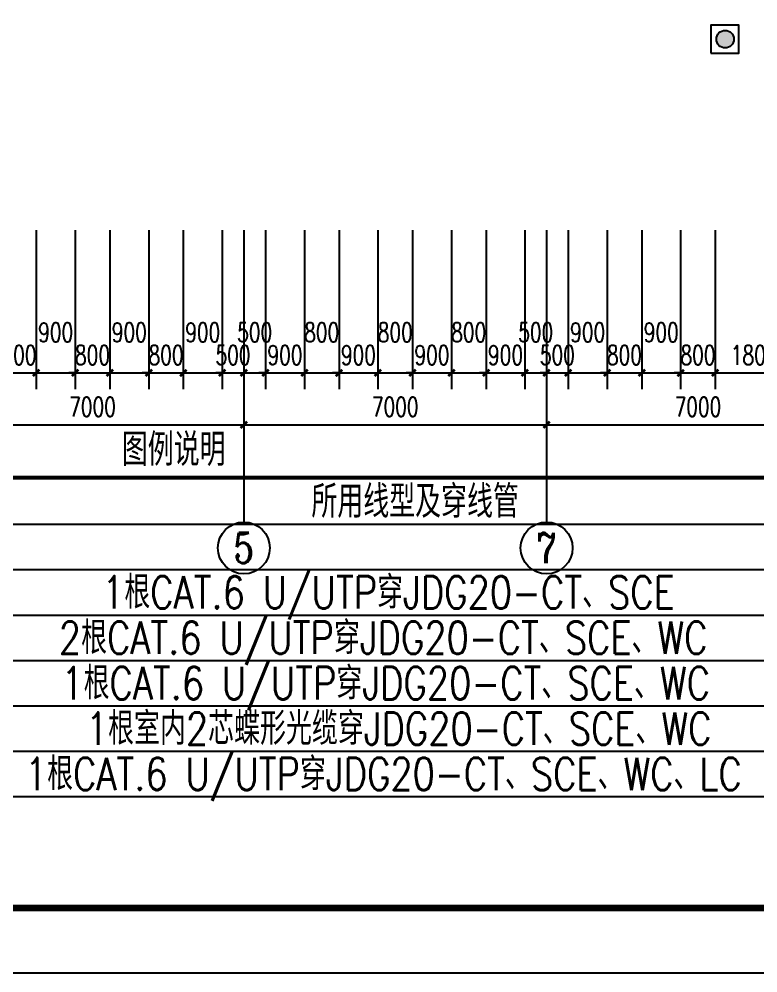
# Model space of a CAD drawing. Extents: x 1333527 to 1855755, y 1020844 to 1581249.
# Drawn here: x 1369076 to 1386161, y 1020844 to 1042906 of the extents above; entities that cross this region are included whole.
import ezdxf
from ezdxf.enums import TextEntityAlignment as Align

# ---------------------------------------------------------------- set-up
doc = ezdxf.new("R2010")
doc.units = 0
doc.header["$LTSCALE"] = 1000
doc.header["$PDSIZE"] = 5
doc.layers.add('1-建筑底图', color=8, linetype='Continuous', plot=False)
for name, color, linetype in [('AXIS_TEXT', 7, 'Continuous'), ('BTTK', 7, 'Continuous'), ('PUB_TITLE', 7, 'Continuous'), ('TEL_TAB', 7, 'Continuous'), ('防火分区', 6, 'Continuous')]:
    doc.layers.add(name, color=color, linetype=linetype)
doc.styles.add('_TCH_AXIS', font='COMPLEX', dxfattribs={"bigfont": 'GBCBIG'})
doc.styles.add('_TCH_DIM_T3', font='SIMPLEX', dxfattribs={"width": 0.705882, "bigfont": 'GBCBIG'})
doc.styles.add('_TEL_DIM', font='SIMPLEX', dxfattribs={"width": 0.8, "height": 3.5, "bigfont": 'HZTXT'})
doc.styles.add('COMPLEX', font='COMPLEX')
doc.styles.add('HZ(TK)', font='geniso.shx', dxfattribs={"width": 0.9, "bigfont": 'hztxt.shx'})
doc.dimstyles.new('_TCH_ARCH&&150', dxfattribs={"dimtxt": 446.25, "dimasz": 150, "dimexe": 375, "dimexo": 450, "dimgap": 189.375, "dimtad": 1, "dimdec": 0, "dimzin": 0, "dimdsep": 46, "dimtxsty": '_TCH_DIM_T3', "dimblk": 'ARCHTICK', "dimcen": 0.09, "dimclrt": 7, "dimazin": 2, "dimtfac": 1, "dimtdec": 0, "dimtix": 1, "dimtmove": 2, "dimatfit": 3, "dimfxl": 1, "dimtolj": 1, "dimtzin": 0, "dimarcsym": 0})

# ---------------------------------------------------------------- blocks, each defined once
blk = doc.blocks.new('vhtemplate_2020年新竖式图框_A0')
at = {"layer": 'PUB_TITLE', "color": 7}
blk.add_lwpolyline([(0, 0), (1189, 0), (1189, 841), (0, 841)], close=True, dxfattribs=at)
at = {"layer": 'PUB_TITLE', "const_width": 1}
blk.add_lwpolyline([(25, 10), (1179, 10), (1179, 831), (25, 831)], close=True, dxfattribs=at)
at = {"layer": 'BTTK', "color": 4, "style": 'HZ(TK)', "width": 0.9}
for tag, p in [('合作单位', (1144, 743.5)), ('建设单位', (1144, 209.5)), ('工程名称', (1144, 176.5)), ('子项名称', (1154, 160)), ('图纸名称', (1144, 141))]:
    blk.add_attdef(tag, text='', height=3.5, dxfattribs=at).set_placement(p, align=Align.MIDDLE_CENTER)
for tag, p in [('注册证书号', (1156.5, 309.01)), ('注册印章号', (1156.5, 301.01)), ('设计号', (1154, 193)), ('图别', (1137.75, 34)), ('图号', (1170.25, 34)), ('版本号', (1137.75, 26)), ('日期', (1170.25, 26))]:
    blk.add_attdef(tag, text='', height=3.5, dxfattribs=at).set_placement(p, align=Align.MIDDLE)
blk = doc.blocks.new('_AXISO')
blk.add_circle((0, 0), 0.5)
at = {"layer": 'AXIS_TEXT', "style": 'COMPLEX', "width": 1.041667}
blk.add_attdef('A', text='', height=0.56, dxfattribs=at).set_placement((-0.25, -0.28), (0.25, -0.28), align=Align.FIT)
blk = doc.blocks.new('A$C2CDD3BEF')
at = {"layer": '防火分区'}
h = blk.add_hatch(color=7, dxfattribs=at)
h.dxf.hatch_style = 1
edge = h.paths.add_edge_path()
edge.add_arc((460, 446), 282, 0, 360)
at = {"layer": '防火分区', "color": 7}
blk.add_lwpolyline([(0, 0), (900, 0), (900, 900), (0, 900)], close=True, dxfattribs=at)
blk.add_circle((460, 446), 282, dxfattribs=at)
blk = doc.blocks.new('_ArchTick')
at = {"color": 0, "linetype": 'ByBlock', "const_width": 0.4}
blk.add_lwpolyline([(-0.5, -0.5), (0.5, 0.5)], dxfattribs=at)
blk = doc.blocks.new('*D925')
at = {"layer": '1-建筑底图', "color": 0, "lineweight": -2, "transparency": 16777216}
for p, q in [((9200, -7654), (9200, -11329)), ((10000, -7654), (10000, -11329)), ((9200, -10954), (9050, -10954)), ((9200, -10954), (10000, -10954)), ((10000, -10954), (10150, -10954))]:
    blk.add_line(p, q, dxfattribs=at)
at = {"layer": 'Defpoints', "color": 0}
for p in [(9200, -7204), (10000, -7204), (10000, -10954)]:
    blk.add_point(p, dxfattribs=at)
at = {"layer": '1-建筑底图', "color": 0, "lineweight": -2, "transparency": 16777216, "xscale": 150, "yscale": 150, "zscale": 150}
blk.add_blockref('_ArchTick', (9200, -10954), dxfattribs=at)
at = {"layer": '1-建筑底图', "color": 0, "lineweight": -2, "transparency": 16777216, "xscale": 150, "yscale": 150, "zscale": 150, "rotation": 180}
blk.add_blockref('_ArchTick', (10000, -10954), dxfattribs=at)
at = {"layer": '1-建筑底图', "color": 7, "transparency": 16777216, "insert": (9600, -10542), "char_height": 446.2, "attachment_point": 5, "style": '_TCH_DIM_T3'}
blk.add_mtext('\\A1;800', dxfattribs=at)
blk = doc.blocks.new('*D926')
at = {"layer": '1-建筑底图', "color": 0, "lineweight": -2, "transparency": 16777216}
for p, q in [((10000, -7654), (10000, -11329)), ((10900, -7654), (10900, -11329)), ((10000, -10954), (10900, -10954))]:
    blk.add_line(p, q, dxfattribs=at)
at = {"layer": 'Defpoints', "color": 0}
for p in [(10000, -7204), (10900, -7204), (10900, -10954)]:
    blk.add_point(p, dxfattribs=at)
at = {"layer": '1-建筑底图', "color": 0, "lineweight": -2, "transparency": 16777216, "xscale": 150, "yscale": 150, "zscale": 150, "rotation": 180}
blk.add_blockref('_ArchTick', (10000, -10954), dxfattribs=at)
at = {"layer": '1-建筑底图', "color": 0, "lineweight": -2, "transparency": 16777216, "xscale": 150, "yscale": 150, "zscale": 150}
blk.add_blockref('_ArchTick', (10900, -10954), dxfattribs=at)
at = {"layer": '1-建筑底图', "color": 7, "transparency": 16777216, "insert": (10450, -10017), "char_height": 446.2, "attachment_point": 5, "style": '_TCH_DIM_T3'}
blk.add_mtext('\\A1;900', dxfattribs=at)
blk = doc.blocks.new('*D927')
at = {"layer": '1-建筑底图', "color": 0, "lineweight": -2, "transparency": 16777216}
for p, q in [((10900, -7654), (10900, -11329)), ((11700, -7654), (11700, -11329)), ((10900, -10954), (10750, -10954)), ((10900, -10954), (11700, -10954)), ((11700, -10954), (11850, -10954))]:
    blk.add_line(p, q, dxfattribs=at)
at = {"layer": 'Defpoints', "color": 0}
for p in [(10900, -7204), (11700, -7204), (11700, -10954)]:
    blk.add_point(p, dxfattribs=at)
at = {"layer": '1-建筑底图', "color": 0, "lineweight": -2, "transparency": 16777216, "xscale": 150, "yscale": 150, "zscale": 150}
blk.add_blockref('_ArchTick', (10900, -10954), dxfattribs=at)
at = {"layer": '1-建筑底图', "color": 0, "lineweight": -2, "transparency": 16777216, "xscale": 150, "yscale": 150, "zscale": 150, "rotation": 180}
blk.add_blockref('_ArchTick', (11700, -10954), dxfattribs=at)
at = {"layer": '1-建筑底图', "color": 7, "transparency": 16777216, "insert": (11300, -10542), "char_height": 446.2, "attachment_point": 5, "style": '_TCH_DIM_T3'}
blk.add_mtext('\\A1;800', dxfattribs=at)
blk = doc.blocks.new('*D928')
at = {"layer": '1-建筑底图', "color": 0, "lineweight": -2, "transparency": 16777216}
for p, q in [((11700, -7654), (11700, -11329)), ((12600, -7654), (12600, -11329)), ((11700, -10954), (12600, -10954))]:
    blk.add_line(p, q, dxfattribs=at)
at = {"layer": 'Defpoints', "color": 0}
for p in [(11700, -7204), (12600, -7204), (12600, -10954)]:
    blk.add_point(p, dxfattribs=at)
at = {"layer": '1-建筑底图', "color": 0, "lineweight": -2, "transparency": 16777216, "xscale": 150, "yscale": 150, "zscale": 150, "rotation": 180}
blk.add_blockref('_ArchTick', (11700, -10954), dxfattribs=at)
at = {"layer": '1-建筑底图', "color": 0, "lineweight": -2, "transparency": 16777216, "xscale": 150, "yscale": 150, "zscale": 150}
blk.add_blockref('_ArchTick', (12600, -10954), dxfattribs=at)
at = {"layer": '1-建筑底图', "color": 7, "transparency": 16777216, "insert": (12150, -10017), "char_height": 446.2, "attachment_point": 5, "style": '_TCH_DIM_T3'}
blk.add_mtext('\\A1;900', dxfattribs=at)
blk = doc.blocks.new('*D929')
at = {"layer": '1-建筑底图', "color": 0, "lineweight": -2, "transparency": 16777216}
for p, q in [((12600, -7654), (12600, -11329)), ((13400, -7654), (13400, -11329)), ((12600, -10954), (12450, -10954)), ((12600, -10954), (13400, -10954)), ((13400, -10954), (13550, -10954))]:
    blk.add_line(p, q, dxfattribs=at)
at = {"layer": 'Defpoints', "color": 0}
for p in [(12600, -7204), (13400, -7204), (13400, -10954)]:
    blk.add_point(p, dxfattribs=at)
at = {"layer": '1-建筑底图', "color": 0, "lineweight": -2, "transparency": 16777216, "xscale": 150, "yscale": 150, "zscale": 150}
blk.add_blockref('_ArchTick', (12600, -10954), dxfattribs=at)
at = {"layer": '1-建筑底图', "color": 0, "lineweight": -2, "transparency": 16777216, "xscale": 150, "yscale": 150, "zscale": 150, "rotation": 180}
blk.add_blockref('_ArchTick', (13400, -10954), dxfattribs=at)
at = {"layer": '1-建筑底图', "color": 7, "transparency": 16777216, "insert": (13000, -10542), "char_height": 446.2, "attachment_point": 5, "style": '_TCH_DIM_T3'}
blk.add_mtext('\\A1;800', dxfattribs=at)
blk = doc.blocks.new('*D930')
at = {"layer": '1-建筑底图', "color": 0, "lineweight": -2, "transparency": 16777216}
for p, q in [((13400, -7654), (13400, -11329)), ((14300, -7654), (14300, -11329)), ((13400, -10954), (14300, -10954))]:
    blk.add_line(p, q, dxfattribs=at)
at = {"layer": 'Defpoints', "color": 0}
for p in [(13400, -7204), (14300, -7204), (14300, -10954)]:
    blk.add_point(p, dxfattribs=at)
at = {"layer": '1-建筑底图', "color": 0, "lineweight": -2, "transparency": 16777216, "xscale": 150, "yscale": 150, "zscale": 150, "rotation": 180}
blk.add_blockref('_ArchTick', (13400, -10954), dxfattribs=at)
at = {"layer": '1-建筑底图', "color": 0, "lineweight": -2, "transparency": 16777216, "xscale": 150, "yscale": 150, "zscale": 150}
blk.add_blockref('_ArchTick', (14300, -10954), dxfattribs=at)
at = {"layer": '1-建筑底图', "color": 7, "transparency": 16777216, "insert": (13850, -10017), "char_height": 446.2, "attachment_point": 5, "style": '_TCH_DIM_T3'}
blk.add_mtext('\\A1;900', dxfattribs=at)
blk = doc.blocks.new('*D931')
at = {"layer": '1-建筑底图', "color": 0, "lineweight": -2, "transparency": 16777216}
for p, q in [((14300, -7654), (14300, -11329)), ((14800, -7654), (14800, -11329)), ((14300, -10954), (14150, -10954)), ((14300, -10954), (14800, -10954)), ((14800, -10954), (14950, -10954))]:
    blk.add_line(p, q, dxfattribs=at)
at = {"layer": 'Defpoints', "color": 0}
for p in [(14300, -7204), (14800, -7204), (14800, -10954)]:
    blk.add_point(p, dxfattribs=at)
at = {"layer": '1-建筑底图', "color": 0, "lineweight": -2, "transparency": 16777216, "xscale": 150, "yscale": 150, "zscale": 150}
blk.add_blockref('_ArchTick', (14300, -10954), dxfattribs=at)
at = {"layer": '1-建筑底图', "color": 0, "lineweight": -2, "transparency": 16777216, "xscale": 150, "yscale": 150, "zscale": 150, "rotation": 180}
blk.add_blockref('_ArchTick', (14800, -10954), dxfattribs=at)
at = {"layer": '1-建筑底图', "color": 7, "transparency": 16777216, "insert": (14550, -10542), "char_height": 446.2, "attachment_point": 5, "style": '_TCH_DIM_T3'}
blk.add_mtext('\\A1;500', dxfattribs=at)
blk = doc.blocks.new('*D932')
at = {"layer": '1-建筑底图', "color": 0, "lineweight": -2, "transparency": 16777216}
for p, q in [((14800, -7654), (14800, -11329)), ((15300, -7654), (15300, -11329)), ((14800, -10954), (15300, -10954))]:
    blk.add_line(p, q, dxfattribs=at)
at = {"layer": 'Defpoints', "color": 0}
for p in [(14800, -7204), (15300, -7204), (15300, -10954)]:
    blk.add_point(p, dxfattribs=at)
at = {"layer": '1-建筑底图', "color": 0, "lineweight": -2, "transparency": 16777216, "xscale": 150, "yscale": 150, "zscale": 150, "rotation": 180}
blk.add_blockref('_ArchTick', (14800, -10954), dxfattribs=at)
at = {"layer": '1-建筑底图', "color": 0, "lineweight": -2, "transparency": 16777216, "xscale": 150, "yscale": 150, "zscale": 150}
blk.add_blockref('_ArchTick', (15300, -10954), dxfattribs=at)
at = {"layer": '1-建筑底图', "color": 7, "transparency": 16777216, "insert": (15050, -10017), "char_height": 446.2, "attachment_point": 5, "style": '_TCH_DIM_T3'}
blk.add_mtext('\\A1;500', dxfattribs=at)
blk = doc.blocks.new('*D933')
at = {"layer": '1-建筑底图', "color": 0, "lineweight": -2, "transparency": 16777216}
for p, q in [((15300, -7654), (15300, -11329)), ((16200, -7654), (16200, -11329)), ((15300, -10954), (15150, -10954)), ((15300, -10954), (16200, -10954)), ((16200, -10954), (16350, -10954))]:
    blk.add_line(p, q, dxfattribs=at)
at = {"layer": 'Defpoints', "color": 0}
for p in [(15300, -7204), (16200, -7204), (16200, -10954)]:
    blk.add_point(p, dxfattribs=at)
at = {"layer": '1-建筑底图', "color": 0, "lineweight": -2, "transparency": 16777216, "xscale": 150, "yscale": 150, "zscale": 150}
blk.add_blockref('_ArchTick', (15300, -10954), dxfattribs=at)
at = {"layer": '1-建筑底图', "color": 0, "lineweight": -2, "transparency": 16777216, "xscale": 150, "yscale": 150, "zscale": 150, "rotation": 180}
blk.add_blockref('_ArchTick', (16200, -10954), dxfattribs=at)
at = {"layer": '1-建筑底图', "color": 7, "transparency": 16777216, "insert": (15750, -10542), "char_height": 446.2, "attachment_point": 5, "style": '_TCH_DIM_T3'}
blk.add_mtext('\\A1;900', dxfattribs=at)
blk = doc.blocks.new('*D934')
at = {"layer": '1-建筑底图', "color": 0, "lineweight": -2, "transparency": 16777216}
for p, q in [((16200, -7654), (16200, -11329)), ((17000, -7654), (17000, -11329)), ((16200, -10954), (17000, -10954))]:
    blk.add_line(p, q, dxfattribs=at)
at = {"layer": 'Defpoints', "color": 0}
for p in [(16200, -7204), (17000, -7204), (17000, -10954)]:
    blk.add_point(p, dxfattribs=at)
at = {"layer": '1-建筑底图', "color": 0, "lineweight": -2, "transparency": 16777216, "xscale": 150, "yscale": 150, "zscale": 150, "rotation": 180}
blk.add_blockref('_ArchTick', (16200, -10954), dxfattribs=at)
at = {"layer": '1-建筑底图', "color": 0, "lineweight": -2, "transparency": 16777216, "xscale": 150, "yscale": 150, "zscale": 150}
blk.add_blockref('_ArchTick', (17000, -10954), dxfattribs=at)
at = {"layer": '1-建筑底图', "color": 7, "transparency": 16777216, "insert": (16600, -10017), "char_height": 446.2, "attachment_point": 5, "style": '_TCH_DIM_T3'}
blk.add_mtext('\\A1;800', dxfattribs=at)
blk = doc.blocks.new('*D935')
at = {"layer": '1-建筑底图', "color": 0, "lineweight": -2, "transparency": 16777216}
for p, q in [((17000, -7654), (17000, -11329)), ((17900, -7654), (17900, -11329)), ((17000, -10954), (16850, -10954)), ((17000, -10954), (17900, -10954)), ((17900, -10954), (18050, -10954))]:
    blk.add_line(p, q, dxfattribs=at)
at = {"layer": 'Defpoints', "color": 0}
for p in [(17000, -7204), (17900, -7204), (17900, -10954)]:
    blk.add_point(p, dxfattribs=at)
at = {"layer": '1-建筑底图', "color": 0, "lineweight": -2, "transparency": 16777216, "xscale": 150, "yscale": 150, "zscale": 150}
blk.add_blockref('_ArchTick', (17000, -10954), dxfattribs=at)
at = {"layer": '1-建筑底图', "color": 0, "lineweight": -2, "transparency": 16777216, "xscale": 150, "yscale": 150, "zscale": 150, "rotation": 180}
blk.add_blockref('_ArchTick', (17900, -10954), dxfattribs=at)
at = {"layer": '1-建筑底图', "color": 7, "transparency": 16777216, "insert": (17450, -10542), "char_height": 446.2, "attachment_point": 5, "style": '_TCH_DIM_T3'}
blk.add_mtext('\\A1;900', dxfattribs=at)
blk = doc.blocks.new('*D936')
at = {"layer": '1-建筑底图', "color": 0, "lineweight": -2, "transparency": 16777216}
for p, q in [((17900, -7654), (17900, -11329)), ((18700, -7654), (18700, -11329)), ((17900, -10954), (18700, -10954))]:
    blk.add_line(p, q, dxfattribs=at)
at = {"layer": 'Defpoints', "color": 0}
for p in [(17900, -7204), (18700, -7204), (18700, -10954)]:
    blk.add_point(p, dxfattribs=at)
at = {"layer": '1-建筑底图', "color": 0, "lineweight": -2, "transparency": 16777216, "xscale": 150, "yscale": 150, "zscale": 150, "rotation": 180}
blk.add_blockref('_ArchTick', (17900, -10954), dxfattribs=at)
at = {"layer": '1-建筑底图', "color": 0, "lineweight": -2, "transparency": 16777216, "xscale": 150, "yscale": 150, "zscale": 150}
blk.add_blockref('_ArchTick', (18700, -10954), dxfattribs=at)
at = {"layer": '1-建筑底图', "color": 7, "transparency": 16777216, "insert": (18300, -10017), "char_height": 446.2, "attachment_point": 5, "style": '_TCH_DIM_T3'}
blk.add_mtext('\\A1;800', dxfattribs=at)
blk = doc.blocks.new('*D937')
at = {"layer": '1-建筑底图', "color": 0, "lineweight": -2, "transparency": 16777216}
for p, q in [((18700, -7654), (18700, -11329)), ((19600, -7654), (19600, -11329)), ((18700, -10954), (18550, -10954)), ((18700, -10954), (19600, -10954)), ((19600, -10954), (19750, -10954))]:
    blk.add_line(p, q, dxfattribs=at)
at = {"layer": 'Defpoints', "color": 0}
for p in [(18700, -7204), (19600, -7204), (19600, -10954)]:
    blk.add_point(p, dxfattribs=at)
at = {"layer": '1-建筑底图', "color": 0, "lineweight": -2, "transparency": 16777216, "xscale": 150, "yscale": 150, "zscale": 150}
blk.add_blockref('_ArchTick', (18700, -10954), dxfattribs=at)
at = {"layer": '1-建筑底图', "color": 0, "lineweight": -2, "transparency": 16777216, "xscale": 150, "yscale": 150, "zscale": 150, "rotation": 180}
blk.add_blockref('_ArchTick', (19600, -10954), dxfattribs=at)
at = {"layer": '1-建筑底图', "color": 7, "transparency": 16777216, "insert": (19150, -10542), "char_height": 446.2, "attachment_point": 5, "style": '_TCH_DIM_T3'}
blk.add_mtext('\\A1;900', dxfattribs=at)
blk = doc.blocks.new('*D938')
at = {"layer": '1-建筑底图', "color": 0, "lineweight": -2, "transparency": 16777216}
for p, q in [((19600, -7654), (19600, -11329)), ((20400, -7654), (20400, -11329)), ((19600, -10954), (20400, -10954))]:
    blk.add_line(p, q, dxfattribs=at)
at = {"layer": 'Defpoints', "color": 0}
for p in [(19600, -7204), (20400, -7204), (20400, -10954)]:
    blk.add_point(p, dxfattribs=at)
at = {"layer": '1-建筑底图', "color": 0, "lineweight": -2, "transparency": 16777216, "xscale": 150, "yscale": 150, "zscale": 150, "rotation": 180}
blk.add_blockref('_ArchTick', (19600, -10954), dxfattribs=at)
at = {"layer": '1-建筑底图', "color": 0, "lineweight": -2, "transparency": 16777216, "xscale": 150, "yscale": 150, "zscale": 150}
blk.add_blockref('_ArchTick', (20400, -10954), dxfattribs=at)
at = {"layer": '1-建筑底图', "color": 7, "transparency": 16777216, "insert": (20000, -10017), "char_height": 446.2, "attachment_point": 5, "style": '_TCH_DIM_T3'}
blk.add_mtext('\\A1;800', dxfattribs=at)
blk = doc.blocks.new('*D939')
at = {"layer": '1-建筑底图', "color": 0, "lineweight": -2, "transparency": 16777216}
for p, q in [((20400, -7654), (20400, -11329)), ((21300, -7654), (21300, -11329)), ((20400, -10954), (20250, -10954)), ((20400, -10954), (21300, -10954)), ((21300, -10954), (21450, -10954))]:
    blk.add_line(p, q, dxfattribs=at)
at = {"layer": 'Defpoints', "color": 0}
for p in [(20400, -7204), (21300, -7204), (21300, -10954)]:
    blk.add_point(p, dxfattribs=at)
at = {"layer": '1-建筑底图', "color": 0, "lineweight": -2, "transparency": 16777216, "xscale": 150, "yscale": 150, "zscale": 150}
blk.add_blockref('_ArchTick', (20400, -10954), dxfattribs=at)
at = {"layer": '1-建筑底图', "color": 0, "lineweight": -2, "transparency": 16777216, "xscale": 150, "yscale": 150, "zscale": 150, "rotation": 180}
blk.add_blockref('_ArchTick', (21300, -10954), dxfattribs=at)
at = {"layer": '1-建筑底图', "color": 7, "transparency": 16777216, "insert": (20850, -10542), "char_height": 446.2, "attachment_point": 5, "style": '_TCH_DIM_T3'}
blk.add_mtext('\\A1;900', dxfattribs=at)
blk = doc.blocks.new('*D940')
at = {"layer": '1-建筑底图', "color": 0, "lineweight": -2, "transparency": 16777216}
for p, q in [((21300, -7654), (21300, -11329)), ((21800, -7654), (21800, -11329)), ((21300, -10954), (21800, -10954))]:
    blk.add_line(p, q, dxfattribs=at)
at = {"layer": 'Defpoints', "color": 0}
for p in [(21300, -7204), (21800, -7204), (21800, -10954)]:
    blk.add_point(p, dxfattribs=at)
at = {"layer": '1-建筑底图', "color": 0, "lineweight": -2, "transparency": 16777216, "xscale": 150, "yscale": 150, "zscale": 150, "rotation": 180}
blk.add_blockref('_ArchTick', (21300, -10954), dxfattribs=at)
at = {"layer": '1-建筑底图', "color": 0, "lineweight": -2, "transparency": 16777216, "xscale": 150, "yscale": 150, "zscale": 150}
blk.add_blockref('_ArchTick', (21800, -10954), dxfattribs=at)
at = {"layer": '1-建筑底图', "color": 7, "transparency": 16777216, "insert": (21550, -10017), "char_height": 446.2, "attachment_point": 5, "style": '_TCH_DIM_T3'}
blk.add_mtext('\\A1;500', dxfattribs=at)
blk = doc.blocks.new('*D941')
at = {"layer": '1-建筑底图', "color": 0, "lineweight": -2, "transparency": 16777216}
for p, q in [((21800, -7654), (21800, -11329)), ((22300, -7654), (22300, -11329)), ((21800, -10954), (21650, -10954)), ((21800, -10954), (22300, -10954)), ((22300, -10954), (22450, -10954))]:
    blk.add_line(p, q, dxfattribs=at)
at = {"layer": 'Defpoints', "color": 0}
for p in [(21800, -7204), (22300, -7204), (22300, -10954)]:
    blk.add_point(p, dxfattribs=at)
at = {"layer": '1-建筑底图', "color": 0, "lineweight": -2, "transparency": 16777216, "xscale": 150, "yscale": 150, "zscale": 150}
blk.add_blockref('_ArchTick', (21800, -10954), dxfattribs=at)
at = {"layer": '1-建筑底图', "color": 0, "lineweight": -2, "transparency": 16777216, "xscale": 150, "yscale": 150, "zscale": 150, "rotation": 180}
blk.add_blockref('_ArchTick', (22300, -10954), dxfattribs=at)
at = {"layer": '1-建筑底图', "color": 7, "transparency": 16777216, "insert": (22050, -10542), "char_height": 446.2, "attachment_point": 5, "style": '_TCH_DIM_T3'}
blk.add_mtext('\\A1;500', dxfattribs=at)
blk = doc.blocks.new('*D942')
at = {"layer": '1-建筑底图', "color": 0, "lineweight": -2, "transparency": 16777216}
for p, q in [((22300, -7654), (22300, -11329)), ((23200, -7654), (23200, -11329)), ((22300, -10954), (23200, -10954))]:
    blk.add_line(p, q, dxfattribs=at)
at = {"layer": 'Defpoints', "color": 0}
for p in [(22300, -7204), (23200, -7204), (23200, -10954)]:
    blk.add_point(p, dxfattribs=at)
at = {"layer": '1-建筑底图', "color": 0, "lineweight": -2, "transparency": 16777216, "xscale": 150, "yscale": 150, "zscale": 150, "rotation": 180}
blk.add_blockref('_ArchTick', (22300, -10954), dxfattribs=at)
at = {"layer": '1-建筑底图', "color": 0, "lineweight": -2, "transparency": 16777216, "xscale": 150, "yscale": 150, "zscale": 150}
blk.add_blockref('_ArchTick', (23200, -10954), dxfattribs=at)
at = {"layer": '1-建筑底图', "color": 7, "transparency": 16777216, "insert": (22750, -10017), "char_height": 446.2, "attachment_point": 5, "style": '_TCH_DIM_T3'}
blk.add_mtext('\\A1;900', dxfattribs=at)
blk = doc.blocks.new('*D943')
at = {"layer": '1-建筑底图', "color": 0, "lineweight": -2, "transparency": 16777216}
for p, q in [((23200, -7654), (23200, -11329)), ((24000, -7654), (24000, -11329)), ((23200, -10954), (23050, -10954)), ((23200, -10954), (24000, -10954)), ((24000, -10954), (24150, -10954))]:
    blk.add_line(p, q, dxfattribs=at)
at = {"layer": 'Defpoints', "color": 0}
for p in [(23200, -7204), (24000, -7204), (24000, -10954)]:
    blk.add_point(p, dxfattribs=at)
at = {"layer": '1-建筑底图', "color": 0, "lineweight": -2, "transparency": 16777216, "xscale": 150, "yscale": 150, "zscale": 150}
blk.add_blockref('_ArchTick', (23200, -10954), dxfattribs=at)
at = {"layer": '1-建筑底图', "color": 0, "lineweight": -2, "transparency": 16777216, "xscale": 150, "yscale": 150, "zscale": 150, "rotation": 180}
blk.add_blockref('_ArchTick', (24000, -10954), dxfattribs=at)
at = {"layer": '1-建筑底图', "color": 7, "transparency": 16777216, "insert": (23600, -10542), "char_height": 446.2, "attachment_point": 5, "style": '_TCH_DIM_T3'}
blk.add_mtext('\\A1;800', dxfattribs=at)
blk = doc.blocks.new('*D944')
at = {"layer": '1-建筑底图', "color": 0, "lineweight": -2, "transparency": 16777216}
for p, q in [((24000, -7654), (24000, -11329)), ((24900, -7654), (24900, -11329)), ((24000, -10954), (24900, -10954))]:
    blk.add_line(p, q, dxfattribs=at)
at = {"layer": 'Defpoints', "color": 0}
for p in [(24000, -7204), (24900, -7204), (24900, -10954)]:
    blk.add_point(p, dxfattribs=at)
at = {"layer": '1-建筑底图', "color": 0, "lineweight": -2, "transparency": 16777216, "xscale": 150, "yscale": 150, "zscale": 150, "rotation": 180}
blk.add_blockref('_ArchTick', (24000, -10954), dxfattribs=at)
at = {"layer": '1-建筑底图', "color": 0, "lineweight": -2, "transparency": 16777216, "xscale": 150, "yscale": 150, "zscale": 150}
blk.add_blockref('_ArchTick', (24900, -10954), dxfattribs=at)
at = {"layer": '1-建筑底图', "color": 7, "transparency": 16777216, "insert": (24450, -10017), "char_height": 446.2, "attachment_point": 5, "style": '_TCH_DIM_T3'}
blk.add_mtext('\\A1;900', dxfattribs=at)
blk = doc.blocks.new('*D945')
at = {"layer": '1-建筑底图', "color": 0, "lineweight": -2, "transparency": 16777216}
for p, q in [((24900, -7654), (24900, -11329)), ((25700, -7654), (25700, -11329)), ((24900, -10954), (24750, -10954)), ((24900, -10954), (25700, -10954)), ((25700, -10954), (25850, -10954))]:
    blk.add_line(p, q, dxfattribs=at)
at = {"layer": 'Defpoints', "color": 0}
for p in [(24900, -7204), (25700, -7204), (25700, -10954)]:
    blk.add_point(p, dxfattribs=at)
at = {"layer": '1-建筑底图', "color": 0, "lineweight": -2, "transparency": 16777216, "xscale": 150, "yscale": 150, "zscale": 150}
blk.add_blockref('_ArchTick', (24900, -10954), dxfattribs=at)
at = {"layer": '1-建筑底图', "color": 0, "lineweight": -2, "transparency": 16777216, "xscale": 150, "yscale": 150, "zscale": 150, "rotation": 180}
blk.add_blockref('_ArchTick', (25700, -10954), dxfattribs=at)
at = {"layer": '1-建筑底图', "color": 7, "transparency": 16777216, "insert": (25300, -10542), "char_height": 446.2, "attachment_point": 5, "style": '_TCH_DIM_T3'}
blk.add_mtext('\\A1;800', dxfattribs=at)
blk = doc.blocks.new('*D946')
at = {"layer": '1-建筑底图', "color": 0, "lineweight": -2, "transparency": 16777216}
for p, q in [((25700, -7654), (25700, -11329)), ((27500, -7654), (27500, -11329)), ((25700, -10954), (27500, -10954))]:
    blk.add_line(p, q, dxfattribs=at)
at = {"layer": 'Defpoints', "color": 0}
for p in [(25700, -7204), (27500, -7204), (27500, -10954)]:
    blk.add_point(p, dxfattribs=at)
at = {"layer": '1-建筑底图', "color": 0, "lineweight": -2, "transparency": 16777216, "xscale": 150, "yscale": 150, "zscale": 150, "rotation": 180}
blk.add_blockref('_ArchTick', (25700, -10954), dxfattribs=at)
at = {"layer": '1-建筑底图', "color": 0, "lineweight": -2, "transparency": 16777216, "xscale": 150, "yscale": 150, "zscale": 150}
blk.add_blockref('_ArchTick', (27500, -10954), dxfattribs=at)
at = {"layer": '1-建筑底图', "color": 7, "transparency": 16777216, "insert": (26600, -10542), "char_height": 446.2, "attachment_point": 5, "style": '_TCH_DIM_T3'}
blk.add_mtext('\\A1;1800', dxfattribs=at)
blk = doc.blocks.new('*D572')
at = {"layer": '1-建筑底图', "color": 0, "lineweight": -2, "transparency": 16777216}
for p, q in [((-100, -8854), (-100, -13729)), ((111100, -8854), (111100, -13729)), ((-100, -13354), (111100, -13354))]:
    blk.add_line(p, q, dxfattribs=at)
at = {"layer": 'Defpoints', "color": 0}
for p in [(-100, -8404), (111100, -8404), (111100, -13354)]:
    blk.add_point(p, dxfattribs=at)
at = {"layer": '1-建筑底图', "color": 0, "lineweight": -2, "transparency": 16777216, "xscale": 150, "yscale": 150, "zscale": 150, "rotation": 180}
blk.add_blockref('_ArchTick', (-100, -13354), dxfattribs=at)
at = {"layer": '1-建筑底图', "color": 0, "lineweight": -2, "transparency": 16777216, "xscale": 150, "yscale": 150, "zscale": 150}
blk.add_blockref('_ArchTick', (111100, -13354), dxfattribs=at)
at = {"layer": '1-建筑底图', "color": 7, "transparency": 16777216, "insert": (55500, -12942), "char_height": 446.2, "attachment_point": 5, "style": '_TCH_DIM_T3'}
blk.add_mtext('\\A1;111200', dxfattribs=at)
blk = doc.blocks.new('*D623')
at = {"layer": '1-建筑底图', "color": 0, "lineweight": -2, "transparency": 16777216}
for p, q in [((7800, -8854), (7800, -12529)), ((14800, -8854), (14800, -12529)), ((7800, -12154), (14800, -12154))]:
    blk.add_line(p, q, dxfattribs=at)
at = {"layer": 'Defpoints', "color": 0}
for p in [(7800, -8404), (14800, -8404), (14800, -12154)]:
    blk.add_point(p, dxfattribs=at)
at = {"layer": '1-建筑底图', "color": 0, "lineweight": -2, "transparency": 16777216, "xscale": 150, "yscale": 150, "zscale": 150, "rotation": 180}
blk.add_blockref('_ArchTick', (7800, -12154), dxfattribs=at)
at = {"layer": '1-建筑底图', "color": 0, "lineweight": -2, "transparency": 16777216, "xscale": 150, "yscale": 150, "zscale": 150}
blk.add_blockref('_ArchTick', (14800, -12154), dxfattribs=at)
at = {"layer": '1-建筑底图', "color": 7, "transparency": 16777216, "insert": (11300, -11742), "char_height": 446.2, "attachment_point": 5, "style": '_TCH_DIM_T3'}
blk.add_mtext('\\A1;7000', dxfattribs=at)
blk = doc.blocks.new('*D624')
at = {"layer": '1-建筑底图', "color": 0, "lineweight": -2, "transparency": 16777216}
for p, q in [((14800, -8854), (14800, -12529)), ((21800, -8854), (21800, -12529)), ((14800, -12154), (21800, -12154))]:
    blk.add_line(p, q, dxfattribs=at)
at = {"layer": 'Defpoints', "color": 0}
for p in [(14800, -8404), (21800, -8404), (21800, -12154)]:
    blk.add_point(p, dxfattribs=at)
at = {"layer": '1-建筑底图', "color": 0, "lineweight": -2, "transparency": 16777216, "xscale": 150, "yscale": 150, "zscale": 150, "rotation": 180}
blk.add_blockref('_ArchTick', (14800, -12154), dxfattribs=at)
at = {"layer": '1-建筑底图', "color": 0, "lineweight": -2, "transparency": 16777216, "xscale": 150, "yscale": 150, "zscale": 150}
blk.add_blockref('_ArchTick', (21800, -12154), dxfattribs=at)
at = {"layer": '1-建筑底图', "color": 7, "transparency": 16777216, "insert": (18300, -11742), "char_height": 446.2, "attachment_point": 5, "style": '_TCH_DIM_T3'}
blk.add_mtext('\\A1;7000', dxfattribs=at)
blk = doc.blocks.new('*D625')
at = {"layer": '1-建筑底图', "color": 0, "lineweight": -2, "transparency": 16777216}
for p, q in [((21800, -8854), (21800, -12529)), ((28800, -8854), (28800, -12529)), ((21800, -12154), (28800, -12154))]:
    blk.add_line(p, q, dxfattribs=at)
at = {"layer": 'Defpoints', "color": 0}
for p in [(21800, -8404), (28800, -8404), (28800, -12154)]:
    blk.add_point(p, dxfattribs=at)
at = {"layer": '1-建筑底图', "color": 0, "lineweight": -2, "transparency": 16777216, "xscale": 150, "yscale": 150, "zscale": 150, "rotation": 180}
blk.add_blockref('_ArchTick', (21800, -12154), dxfattribs=at)
at = {"layer": '1-建筑底图', "color": 0, "lineweight": -2, "transparency": 16777216, "xscale": 150, "yscale": 150, "zscale": 150}
blk.add_blockref('_ArchTick', (28800, -12154), dxfattribs=at)
at = {"layer": '1-建筑底图', "color": 7, "transparency": 16777216, "insert": (25300, -11742), "char_height": 446.2, "attachment_point": 5, "style": '_TCH_DIM_T3'}
blk.add_mtext('\\A1;7000', dxfattribs=at)
blk = doc.blocks.new('1-二层建筑底图')
at = {"layer": '1-建筑底图', "color": 8}
for p, q in [((14800, -8404.1), (14800, -14404.1)), ((21800, -8404.1), (21800, -14404.1))]:
    blk.add_line(p, q, dxfattribs=at)
at = {"layer": '1-建筑底图', "color": 8, "xscale": 0.7200000000000001, "yscale": 0.7200000000000001, "zscale": 0.7200000000000001}
blk.add_blockref('A$C2CDD3BEF', (25597, -3556.3), dxfattribs=at)
at = {"layer": '1-建筑底图', "color": 8}
ref = blk.add_blockref('_AXISO', (14800, -15004.1), dxfattribs=dict(at, xscale=1200, yscale=1200, zscale=1200))
ref.add_attrib('A', '5', dxfattribs={"layer": 'AXIS_TEXT', "height": 698.9, "style": '_TCH_AXIS'}).set_placement((14567, -15353.6), (15033, -15353.6), align=Align.FIT)
ref = blk.add_blockref('_AXISO', (21800, -15004.1), dxfattribs=dict(at, xscale=1200, yscale=1200, zscale=1200))
ref.add_attrib('A', '7', dxfattribs={"layer": 'AXIS_TEXT', "height": 698.9, "style": '_TCH_AXIS'}).set_placement((21567, -15353.6), (22033, -15353.6), align=Align.FIT)
for p1, p2, distance, picture, middle in [((9200, -7204.1), (10000, -7204.1), -3750, '*D925', (9600, -10541.6)), ((10900, -7204.1), (11700, -7204.1), -3750, '*D927', (11300, -10541.6)), ((12600, -7204.1), (13400, -7204.1), -3750, '*D929', (13000, -10541.6)), ((14300, -7204.1), (14800, -7204.1), -3750, '*D931', (14550, -10541.6)), ((15300, -7204.1), (16200, -7204.1), -3750, '*D933', (15750, -10541.6)), ((17000, -7204.1), (17900, -7204.1), -3750, '*D935', (17450, -10541.6)), ((18700, -7204.1), (19600, -7204.1), -3750, '*D937', (19150, -10541.6)), ((20400, -7204.1), (21300, -7204.1), -3750, '*D939', (20850, -10541.6)), ((21800, -7204.1), (22300, -7204.1), -3750, '*D941', (22050, -10541.6)), ((23200, -7204.1), (24000, -7204.1), -3750, '*D943', (23600, -10541.6)), ((24900, -7204.1), (25700, -7204.1), -3750, '*D945', (25300, -10541.6)), ((25700, -7204.1), (27500, -7204.1), -3750, '*D946', (26600, -10541.6)), ((-100, -8404.1), (111100, -8404.1), -4950, '*D572', (55500, -12941.6)), ((7800, -8404.1), (14800, -8404.1), -3750, '*D623', (11300, -11741.6)), ((14800, -8404.1), (21800, -8404.1), -3750, '*D624', (18300, -11741.6)), ((21800, -8404.1), (28800, -8404.1), -3750, '*D625', (25300, -11741.6))]:
    dim = blk.add_aligned_dim(p1=p1, p2=p2, distance=distance, dimstyle='_TCH_ARCH&&150', dxfattribs=at)
    dim.commit()
    dim.dimension.update_dxf_attribs({"geometry": picture, "text_midpoint": middle})
for base, p1, p2, picture, middle in [((10900, -10954.1), (10000, -7204.1), (10900, -7204.1), '*D926', (10450, -10016.6)), ((12600, -10954.1), (11700, -7204.1), (12600, -7204.1), '*D928', (12150, -10016.6)), ((14300, -10954.1), (13400, -7204.1), (14300, -7204.1), '*D930', (13850, -10016.6)), ((15300, -10954.1), (14800, -7204.1), (15300, -7204.1), '*D932', (15050, -10016.6)), ((17000, -10954.1), (16200, -7204.1), (17000, -7204.1), '*D934', (16600, -10016.6)), ((18700, -10954.1), (17900, -7204.1), (18700, -7204.1), '*D936', (18300, -10016.6)), ((20400, -10954.1), (19600, -7204.1), (20400, -7204.1), '*D938', (20000, -10016.6)), ((21800, -10954.1), (21300, -7204.1), (21800, -7204.1), '*D940', (21550, -10016.6)), ((23200, -10954.1), (22300, -7204.1), (23200, -7204.1), '*D942', (22750, -10016.6)), ((24900, -10954.1), (24000, -7204.1), (24900, -7204.1), '*D944', (24450, -10016.6))]:
    dim = blk.add_linear_dim(base=base, p1=p1, p2=p2, angle=0, dimstyle='_TCH_ARCH&&150', dxfattribs=at)
    dim.commit()
    dim.dimension.update_dxf_attribs({"geometry": picture, "text_midpoint": middle, "dimtype": 161})

msp = doc.modelspace()

# ---------------------------------------------------------------- linework, layer by layer
at = {"layer": 'PUB_TITLE'}
msp.add_lwpolyline([(1333527, 1020844), (1511877, 1020844), (1511877, 1146994), (1333527, 1146994)], close=True, dxfattribs=at)
at = {"layer": 'PUB_TITLE', "const_width": 150}
msp.add_lwpolyline([(1337277, 1022344), (1510377, 1022344), (1510377, 1145494), (1337277, 1145494)], close=True, dxfattribs=at)
at = {"layer": 'TEL_TAB'}
msp.add_lwpolyline([(1343785, 1024921), (1401344, 1024921), (1401344, 1032271), (1343785, 1032271)], close=True, dxfattribs=at)
for points in [[(1343785, 1031221), (1401344, 1031221)], [(1343785, 1030171), (1401344, 1030171)], [(1343785, 1029121), (1401344, 1029121)], [(1343785, 1028071), (1401344, 1028071)], [(1343785, 1027021), (1401344, 1027021)], [(1343785, 1025971), (1401344, 1025971)]]:
    msp.add_lwpolyline(points, dxfattribs=at)

# ---------------------------------------------------------------- block references
at = {"xscale": 150, "yscale": 150, "zscale": 150}
msp.add_blockref('vhtemplate_2020年新竖式图框_A0', (1333527, 1020844), dxfattribs=at)
at = {"layer": '1-建筑底图'}
msp.add_blockref('1-二层建筑底图', (1359474, 1045677), dxfattribs=at)

# ---------------------------------------------------------------- texts
at = {"layer": 'TEL_TAB', "style": '_TEL_DIM', "width": 0.8}
for s, p in [('图例说明', (1371452, 1032571)), ('所用线型及穿线管', (1375835, 1031371)), ('1根CAT.6 U/UTP穿JDG20-CT、SCE', (1370996, 1029271)), ('2根CAT.6 U/UTP穿JDG20-CT、SCE、WC', (1369996, 1028221)), ('1根CAT.6 U/UTP穿JDG20-CT、SCE、WC', (1370054, 1027171)), ('1根室内2芯蝶形光缆穿JDG20-CT、SCE、WC', (1370619, 1026121)), ('1根CAT.6 U/UTP穿JDG20-CT、SCE、WC、LC', (1369211, 1025071))]:
    msp.add_text(s, height=750, dxfattribs=at).set_placement(p)

doc.saveas('drawing.dxf')
